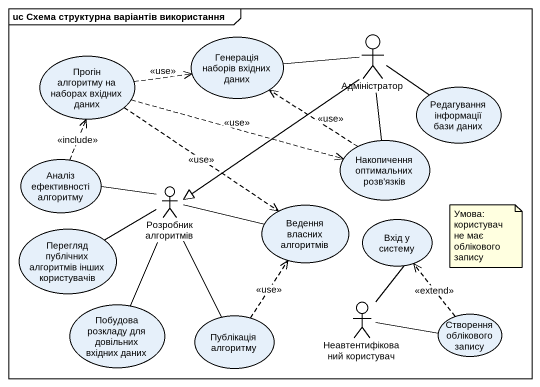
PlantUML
@startuml
mainframe uc Схема структурна варіантів використання
usecase "Генерація наборів вхідних даних" as Генерація_наборів_вхідних
actor Адміністратор
usecase "Прогін алгоритму на наборах вхідних даних" as Прогін_алгоритму_на_наборах
usecase "Редагування інформації бази даних" as Редагування_інформації_бази
usecase "Накопичення оптимальних розв'язків" as Накопичення_оптимальних
usecase "Аналіз ефективності алгоритму" as Аналіз_ефективності
actor "Розробник алгоритмів" as Розробник_алгоритмів
usecase "Перегляд публічних алгоритмів інших користувачів" as Перегляд_публічних
usecase "Ведення власних алгоритмів" as Ведення_власних_алгоритмів
usecase "Вхід у систему" as Вхід_у_систему
usecase "Побудова розкладу для довільних вхідних даних" as Побудова_розкладу_для
actor "Неавтентифікований користувач" as Неавтентифікований
usecase "Публікація алгоритму" as Публікація_алгоритму
usecase "Створення облікового запису" as Створення_облікового_запису
Адміністратор -left- Генерація_наборів_вхідних
Адміністратор -- Редагування_інформації_бази
Адміністратор -- Накопичення_оптимальних
Адміністратор --|> Розробник_алгоритмів
Прогін_алгоритму_на_наборах .right.> Генерація_наборів_вхідних : <<use>>
Прогін_алгоритму_на_наборах .right.> Накопичення_оптимальних : <<use>>
Прогін_алгоритму_на_наборах ..> Ведення_власних_алгоритмів : <<use>>
Накопичення_оптимальних .up.> Генерація_наборів_вхідних : <<use>>
Аналіз_ефективності .up.> Прогін_алгоритму_на_наборах : <<include>>
Розробник_алгоритмів -left- Аналіз_ефективності
Розробник_алгоритмів -left- Перегляд_публічних
Розробник_алгоритмів -right- Ведення_власних_алгоритмів
Розробник_алгоритмів -- Побудова_розкладу_для
Розробник_алгоритмів -- Публікація_алгоритму
Неавтентифікований -up- Вхід_у_систему
Неавтентифікований -right- Створення_облікового_запису
Публікація_алгоритму .up.> Ведення_власних_алгоритмів : <<use>>
Створення_облікового_запису .up.> Вхід_у_систему : <<extend>>
note as N1
  Умова: користувач не має облікового запису
end note
@enduml
